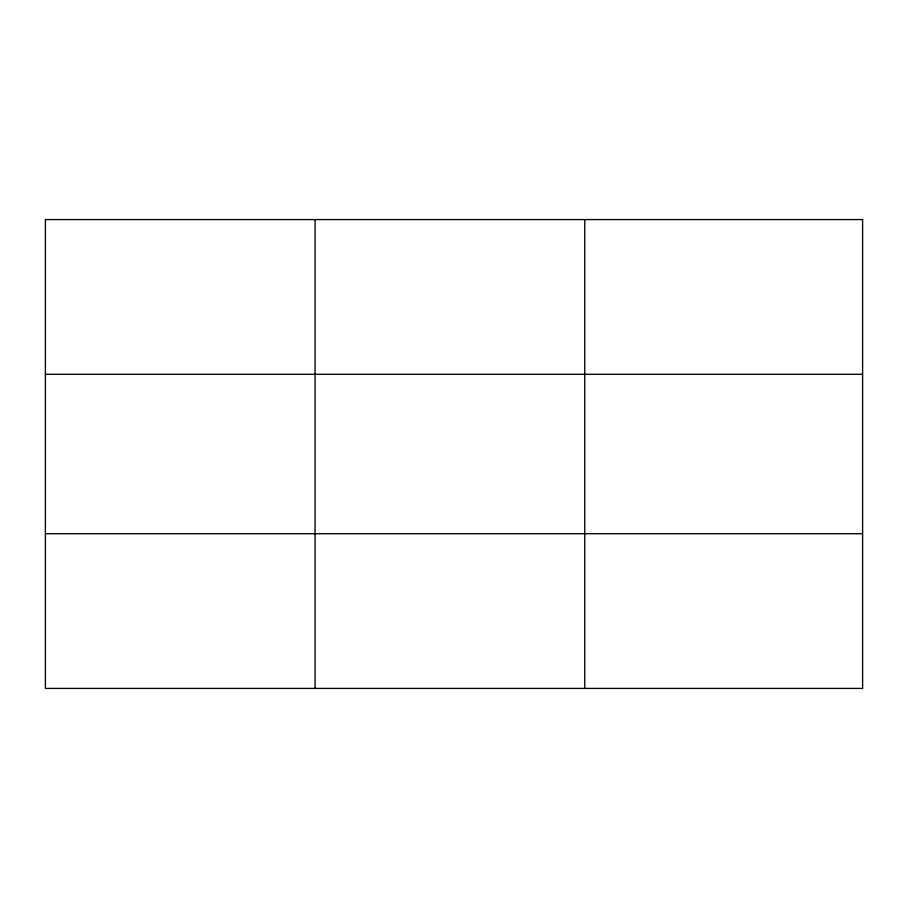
<?xml version="1.0" encoding="UTF-8"?>
<svg xmlns="http://www.w3.org/2000/svg" width="908" height="908" viewBox="0 0 908 908"><rect width="100%" height="100%" fill="white"/><g stroke="black" fill="none" stroke-linecap="round" stroke-linejoin="round"><path stroke-width="1.36" d="M315.076 688.423L315.076 219.577M584.752 688.423L584.752 219.577M45.4 374.3L862.6 374.3M45.4 533.7L862.6 533.7M862.6 219.577L862.6 688.423L45.4 688.423L45.4 219.577L862.6 219.577"/></g></svg>
